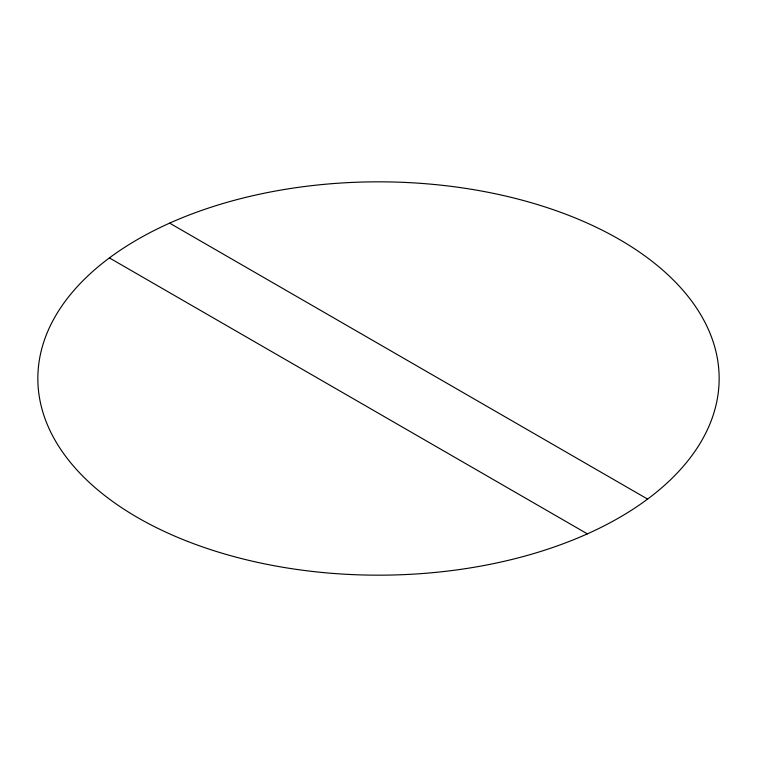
<?xml version="1.0" encoding="UTF-8"?>
<svg xmlns="http://www.w3.org/2000/svg" width="757" height="757" viewBox="0 0 757 757"><rect width="100%" height="100%" fill="white"/><g stroke="black" fill="none" stroke-linecap="round" stroke-linejoin="round"><path stroke-width="1.14" d="M169.625 223.135L647.595 499.09M109.405 257.91L587.375 533.865M187.566 541.378A340.65 196.669 0 0 0 718.279 392.533A340.65 196.669 0 0 0 229.655 201.599A340.65 196.669 0 0 0 187.566 541.378"/></g></svg>
